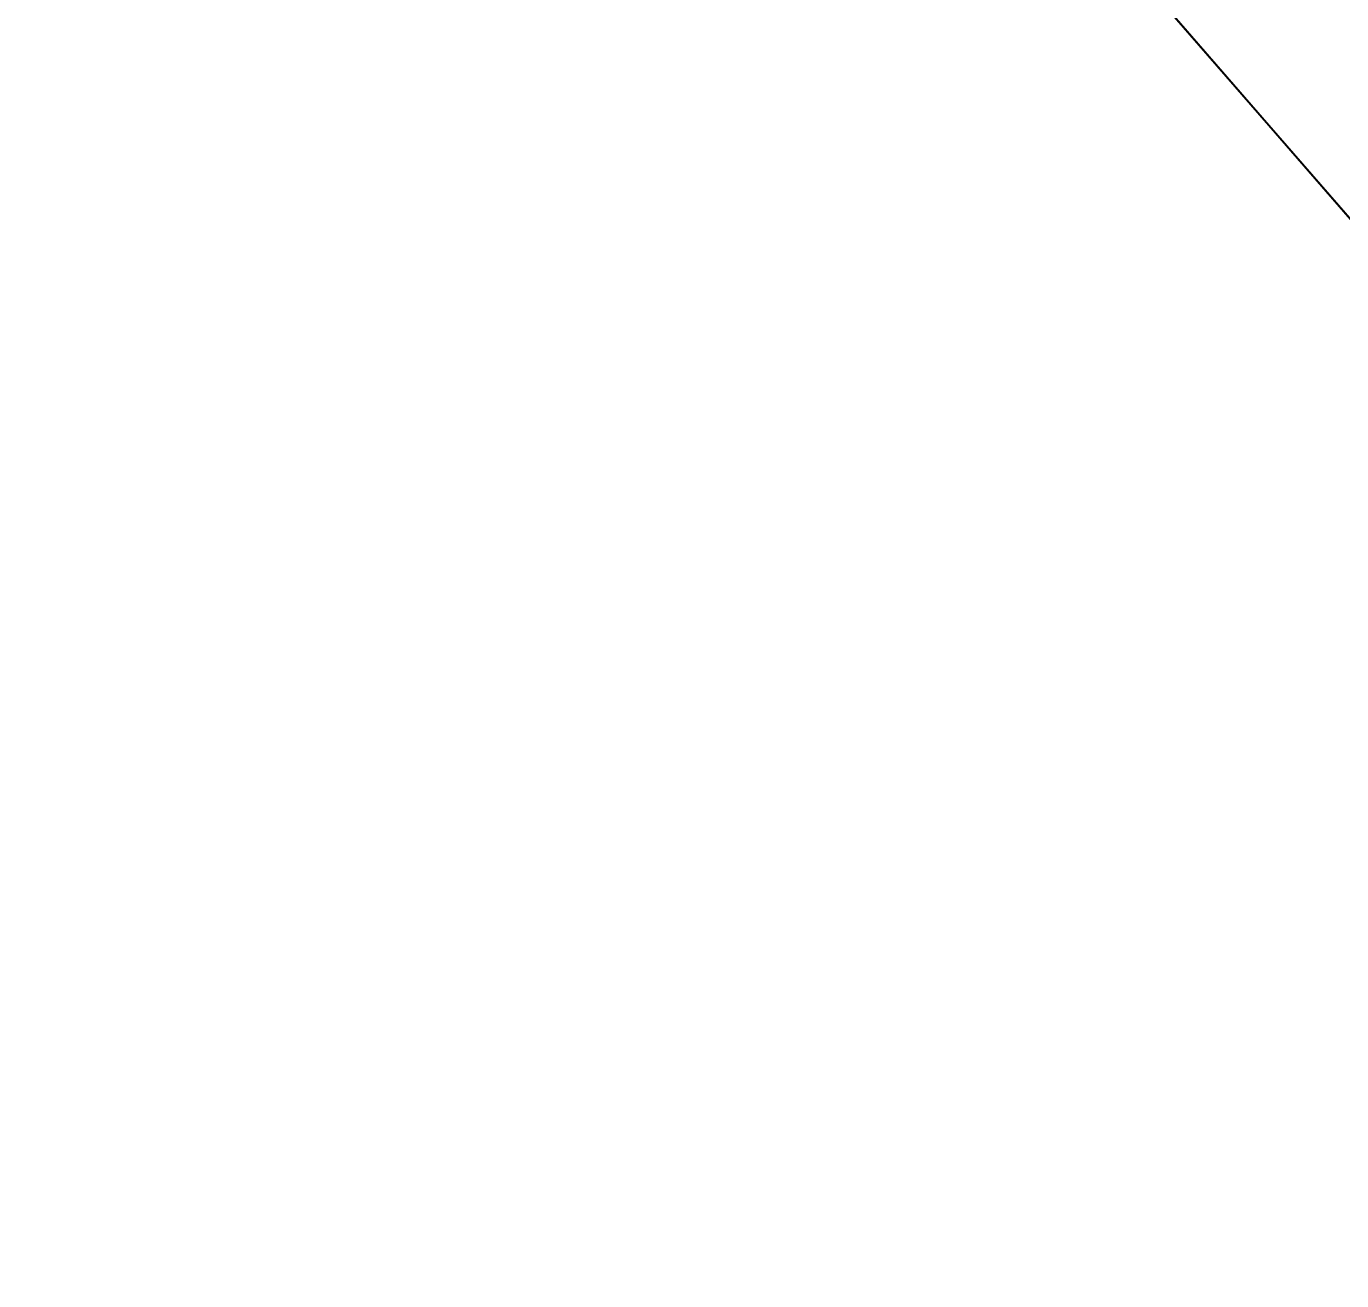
# Model space of a CAD drawing. Header units: metres. Extents: x 507606 to 508087, y 6966978 to 6967359.
# Drawn here: x 507726.07 to 507733.71, y 6967193.97 to 6967201.26 of the extents above; entities that cross this region are included whole.
import ezdxf

# ---------------------------------------------------------------- set-up
doc = ezdxf.new("R2010")
doc.units = ezdxf.units.M
for name, color, linetype in [('C_TEXT_3.5', 3, 'Continuous'), ('mga2020bdy', 252, 'Continuous'), ('mga2020DR_UNLINED', 252, 'Continuous')]:
    doc.layers.add(name, color=color, linetype=linetype)
doc.styles.add('ISOITALIC', font='ISOCP.shx', dxfattribs={"width": 0.8, "oblique": 30})

# ---------------------------------------------------------------- blocks, each defined once
blk = doc.blocks.new('XE_SURVEY')
at = {"layer": 'mga2020bdy'}
blk.add_polyline3d([(507791.7442, 6967137.916, 2.8356), (507781.8847, 6967148.1362, 2.8413), (507775.6699, 6967154.8793, 2.9261), (507765.7408, 6967164.8787, 2.9098), (507758.3381, 6967173.2262, 2.8226), (507746.9433, 6967185.5466, 2.9222), (507741.4475, 6967191.296, 2.95), (507732.1584, 6967201.9844, 2.9077), (507725.6244, 6967210.2799, 2.9424), (507718.4248, 6967220.6204, 3.0012), (507719.6553, 6967221.4772, 3.0012), (507723.6138, 6967223.2816, 4.7109)], dxfattribs=at)
at = {"layer": 'mga2020DR_UNLINED'}
blk.add_polyline3d([(507718.4248, 6967220.6204, 3.0012), (507725.6244, 6967210.2799, 2.9424), (507732.1584, 6967201.9844, 2.9077), (507741.4475, 6967191.296, 2.95), (507746.9433, 6967185.5466, 2.9222), (507758.3381, 6967173.2262, 2.8226), (507765.7408, 6967164.8787, 2.9098), (507775.6699, 6967154.8793, 2.9261), (507781.8847, 6967148.1362, 2.8413), (507791.7442, 6967137.916, 2.8356), (507798.2045, 6967130.6418, 2.7059), (507807.5922, 6967120.7067, 2.6962), (507815.0365, 6967113.7882, 2.6864), (507822.8901, 6967104.7499, 2.5487), (507828.0516, 6967099.5927, 2.6128), (507836.2453, 6967091.4954, 2.6591), (507843.8667, 6967084.8488, 2.5463), (507855.0202, 6967075.7097, 2.6216), (507861.771, 6967070.7822, 2.5268), (507870.142, 6967064.4675, 2.562), (507887.5482, 6967055.1874, 2.5483), (507893.762, 6967051.4616, 2.4345), (507903.4983, 6967048.5571, 2.5416)], dxfattribs=at)
blk = doc.blocks.new('XE_CONTOURS EXIST_1')
at = {"layer": 'C_TEXT_3.5', "color": 3, "linetype": 'Continuous', "lineweight": -3, "insert": (507735.2045, 6967201.239, 3), "char_height": 2, "width": 3.254983, "attachment_point": 5, "rotation": 310.19838, "style": 'ISOITALIC', "bg_fill": 3, "box_fill_scale": 1.3175, "bg_fill_color": 256, "bg_fill_true_color": 13158600, "bg_fill_transparency": 0}
blk.add_mtext('{\\C252;3.0}', dxfattribs=at)

msp = doc.modelspace()

# ---------------------------------------------------------------- block references
msp.add_blockref('XE_SURVEY', (0, 0))

# ---------------------------------------------------------------- next in the draw order: block references
msp.add_blockref('XE_CONTOURS EXIST_1', (0, 0))

doc.saveas('drawing.dxf')
